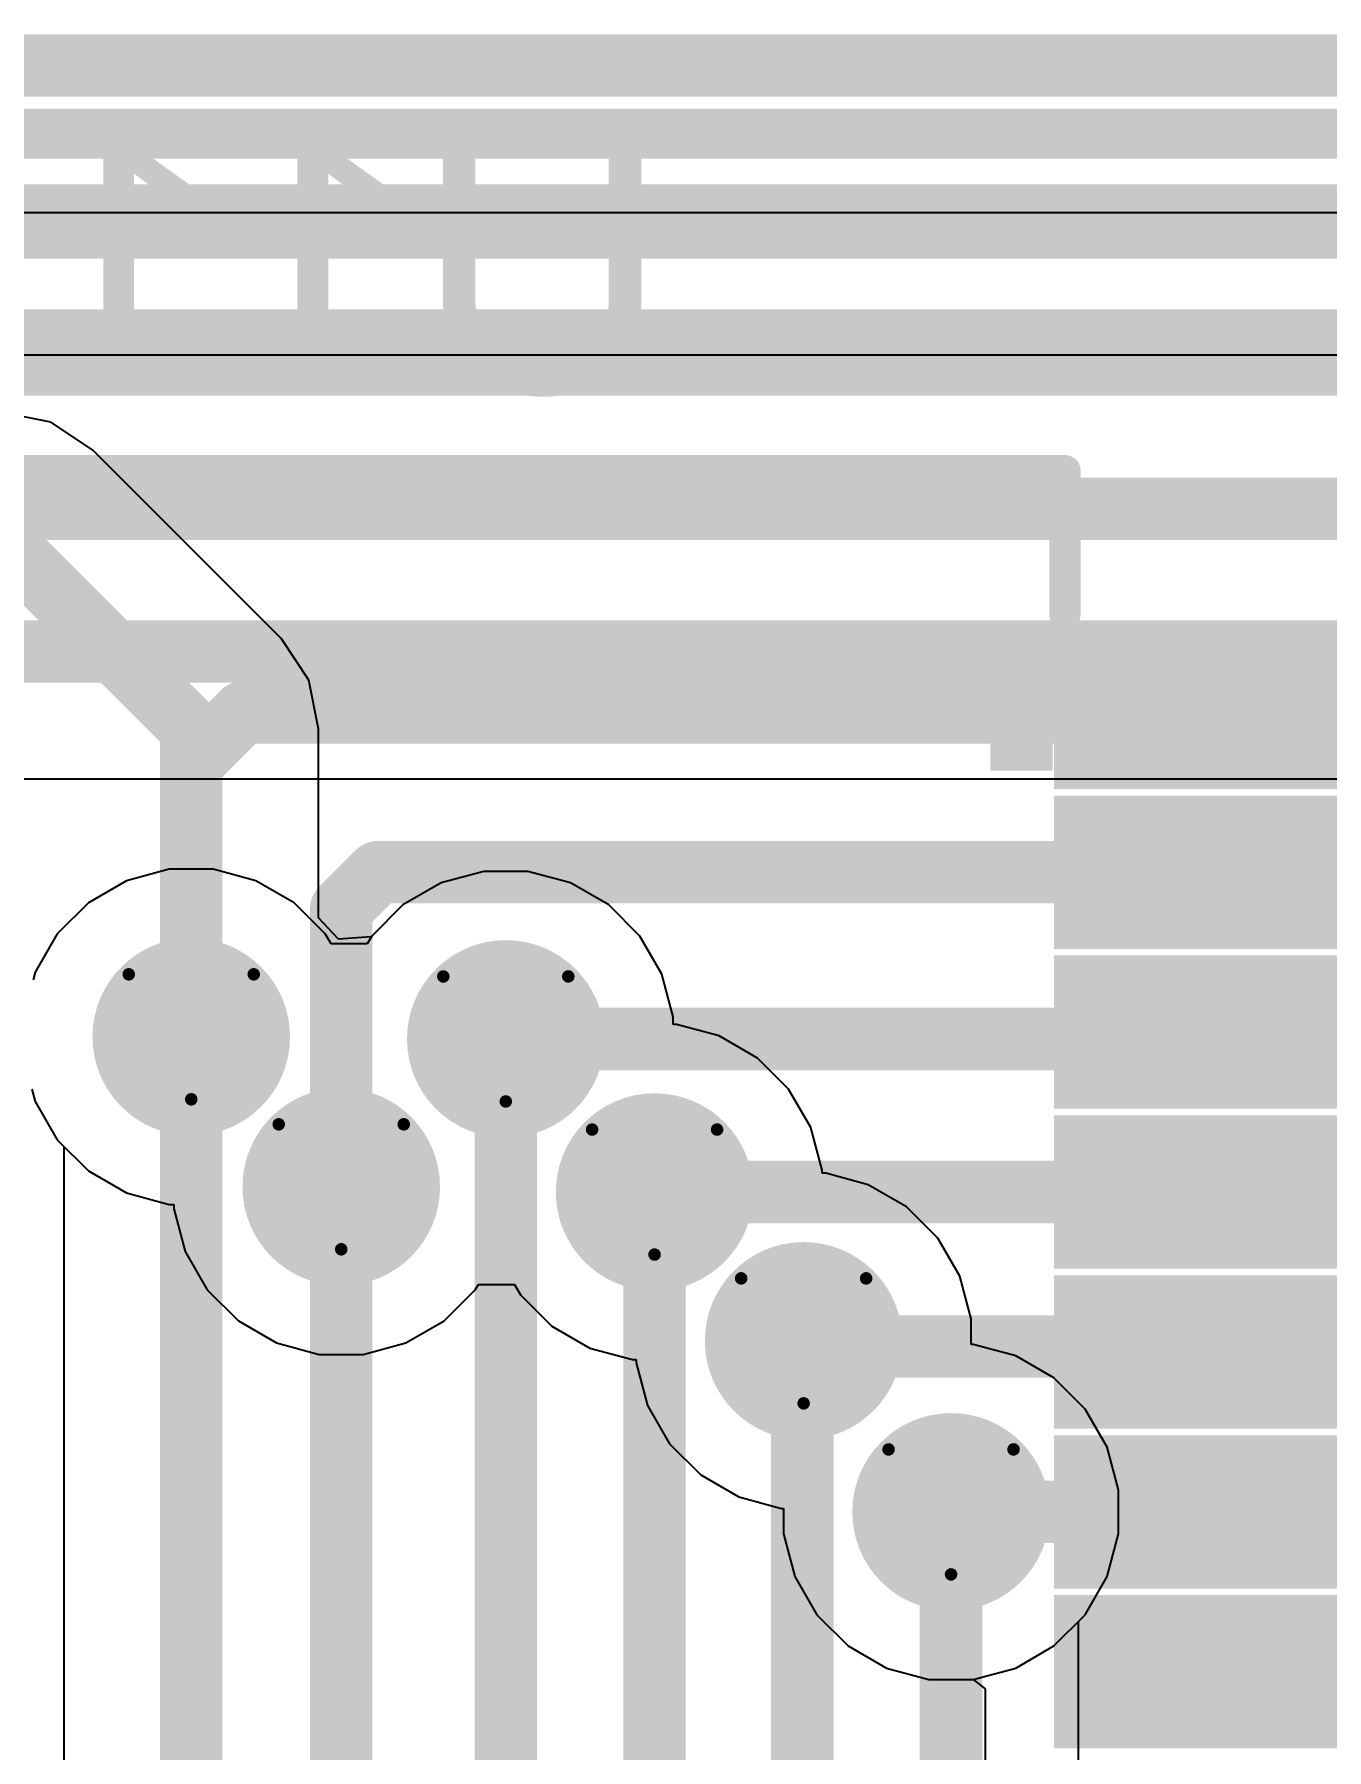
# Model space of a CAD drawing. Header units: inches. Extents: x -21 to 276, y -5 to 220.
# Drawn here: x 71.1 to 76.36, y 16.22 to 23.19 of the extents above; entities that cross this region are included whole.
import ezdxf

# ---------------------------------------------------------------- set-up
doc = ezdxf.new("R2010")
doc.units = ezdxf.units.IN
for name, color, linetype in [('Bottom Layer', 5, 'Continuous'), ('Bottom Overlay', 54, 'Continuous'), ('Bottom Paste', 16, 'Continuous'), ('Bottom Solder', 6, 'Continuous'), ('Drill Drawing', 1, 'Continuous'), ('Ground', 16, 'Continuous'), ('Power + Signal', 76, 'Continuous'), ('Top Layer', 1, 'Continuous'), ('Top Solder', 216, 'Continuous'), ('Via Holes', 16, 'Continuous')]:
    doc.layers.add(name, color=color, linetype=linetype)
doc.styles.add('Arial', font='', dxfattribs={"height": 0.2})
doc.styles.get('Arial').set_extended_font_data('Arial')

# ---------------------------------------------------------------- blocks, each defined once
blk = doc.blocks.new('SSOP_28_208____B_60')
at = {"layer": 'Bottom Layer'}
for points in [[(-4.025, -0.115), (-2.775, -0.115), (-2.775, -0.535), (-4.025, -0.535)], [(-4.025, -0.765), (-2.775, -0.765), (-2.775, -1.185), (-4.025, -1.185)], [(-4.025, -1.415), (-2.775, -1.415), (-2.775, -1.835), (-4.025, -1.835)], [(-4.025, -2.065), (-2.775, -2.065), (-2.775, -2.485), (-4.025, -2.485)], [(-4.025, -2.715), (-2.775, -2.715), (-2.775, -3.135), (-4.025, -3.135)], [(-4.025, -3.365), (-2.775, -3.365), (-2.775, -3.785), (-4.025, -3.785)], [(-4.025, -4.015), (-2.775, -4.015), (-2.775, -4.435), (-4.025, -4.435)]]:
    blk.add_hatch(color=5, dxfattribs=at).paths.add_polyline_path(points)
at = {"layer": 'Bottom Overlay'}
blk.add_hatch(color=54, dxfattribs=at).paths.add_polyline_path([(-2.6683, -4.4455), (-2.4143, -4.4455), (-2.4143, -3.9883), (-2.6683, -3.9883)])
at = {"layer": 'Bottom Paste'}
for points in [[(-4.025, -0.115), (-2.775, -0.115), (-2.775, -0.535), (-4.025, -0.535)], [(-4.025, -0.765), (-2.775, -0.765), (-2.775, -1.185), (-4.025, -1.185)], [(-4.025, -1.415), (-2.775, -1.415), (-2.775, -1.835), (-4.025, -1.835)], [(-4.025, -2.065), (-2.775, -2.065), (-2.775, -2.485), (-4.025, -2.485)], [(-4.025, -2.715), (-2.775, -2.715), (-2.775, -3.135), (-4.025, -3.135)], [(-4.025, -3.365), (-2.775, -3.365), (-2.775, -3.785), (-4.025, -3.785)], [(-4.025, -4.015), (-2.775, -4.015), (-2.775, -4.435), (-4.025, -4.435)]]:
    blk.add_hatch(color=16, dxfattribs=at).paths.add_polyline_path(points)
at = {"layer": 'Bottom Solder'}
for points in [[(-4.1266, -0.0134), (-2.6734, -0.0134), (-2.6734, -0.6366), (-4.1266, -0.6366)], [(-4.1266, -0.6634), (-2.6734, -0.6634), (-2.6734, -1.2866), (-4.1266, -1.2866)], [(-4.1266, -1.3134), (-2.6734, -1.3134), (-2.6734, -1.9366), (-4.1266, -1.9366)], [(-4.1266, -1.9634), (-2.6734, -1.9634), (-2.6734, -2.5866), (-4.1266, -2.5866)], [(-4.1266, -2.6134), (-2.6734, -2.6134), (-2.6734, -3.2366), (-4.1266, -3.2366)], [(-4.1266, -3.2634), (-2.6734, -3.2634), (-2.6734, -3.8866), (-4.1266, -3.8866)], [(-4.1266, -3.9134), (-2.6734, -3.9134), (-2.6734, -4.5366), (-4.1266, -4.5366)]]:
    blk.add_hatch(color=6, dxfattribs=at).paths.add_polyline_path(points)
at = {"layer": 'Bottom Overlay'}
for points in [[(-2.7178, -4.6228, 0.127, 0.127, 0), (-2.7178, -5.207, 0.127, 0.127, 0)], [(2.7178, -5.207, 0.127, 0.127, 0), (-2.7178, -5.207, 0.127, 0.127, 0)]]:
    blk.add_lwpolyline(points, format="xyseb", dxfattribs=at)
for points in [[(-2.7496, -4.6228, 0.0635, 0.0635, 1), (-2.686, -4.6228, 0.0635, 0.0635, 1)], [(-2.7496, -5.207, 0.0635, 0.0635, 1), (-2.686, -5.207, 0.0635, 0.0635, 1)], [(-2.7496, -5.207, 0.0635, 0.0635, 1), (-2.686, -5.207, 0.0635, 0.0635, 1)]]:
    blk.add_lwpolyline(points, format="xyseb", close=True, dxfattribs=at)

msp = doc.modelspace()

# ---------------------------------------------------------------- hatches: boundary and pattern name
at = {"layer": 'Bottom Layer'}
h = msp.add_hatch(color=5, dxfattribs=at)
edge = h.paths.add_edge_path()
edge.add_arc((71.7398, 19.1154), 0.3, 0, 360)
h = msp.add_hatch(color=5, dxfattribs=at)
edge = h.paths.add_edge_path()
edge.add_arc((73.0183, 19.1068), 0.3, 0, 360)
h = msp.add_hatch(color=5, dxfattribs=at)
edge = h.paths.add_edge_path()
edge.add_arc((72.3494, 18.5058), 0.3, 0, 360)
h = msp.add_hatch(color=5, dxfattribs=at)
edge = h.paths.add_edge_path()
edge.add_arc((73.6231, 18.4844), 0.3, 0, 360)
h = msp.add_hatch(color=5, dxfattribs=at)
edge = h.paths.add_edge_path()
edge.add_arc((74.229, 17.8796), 0.3, 0, 360)
h = msp.add_hatch(color=5, dxfattribs=at)
edge = h.paths.add_edge_path()
edge.add_arc((74.8282, 17.1844), 0.3, 0, 360)
at = {"layer": 'Bottom Solder'}
h = msp.add_hatch(color=6, dxfattribs=at)
edge = h.paths.add_edge_path()
edge.add_arc((71.7398, 19.1154), 0.4016, 0, 360)
h = msp.add_hatch(color=6, dxfattribs=at)
edge = h.paths.add_edge_path()
edge.add_arc((73.0183, 19.1068), 0.4016, 0, 360)
h = msp.add_hatch(color=6, dxfattribs=at)
edge = h.paths.add_edge_path()
edge.add_arc((72.3494, 18.5058), 0.4016, 0, 360)
h = msp.add_hatch(color=6, dxfattribs=at)
edge = h.paths.add_edge_path()
edge.add_arc((73.6231, 18.4844), 0.4016, 0, 360)
h = msp.add_hatch(color=6, dxfattribs=at)
edge = h.paths.add_edge_path()
edge.add_arc((74.229, 17.8796), 0.4016, 0, 360)
h = msp.add_hatch(color=6, dxfattribs=at)
edge = h.paths.add_edge_path()
edge.add_arc((74.8282, 17.1844), 0.4016, 0, 360)
at = {"layer": 'Ground'}
h = msp.add_hatch(color=16, dxfattribs=at)
edge = h.paths.add_edge_path()
edge.add_arc((71.7398, 19.1154), 0.3, 0, 360)
h = msp.add_hatch(color=16, dxfattribs=at)
edge = h.paths.add_edge_path()
edge.add_arc((73.0183, 19.1068), 0.3, 0, 360)
h = msp.add_hatch(color=16, dxfattribs=at)
edge = h.paths.add_edge_path()
edge.add_arc((72.3494, 18.5058), 0.3, 0, 360)
h = msp.add_hatch(color=16, dxfattribs=at)
edge = h.paths.add_edge_path()
edge.add_arc((73.6231, 18.4844), 0.3, 0, 360)
h = msp.add_hatch(color=16, dxfattribs=at)
edge = h.paths.add_edge_path()
edge.add_arc((74.229, 17.8796), 0.3, 0, 360)
h = msp.add_hatch(color=16, dxfattribs=at)
edge = h.paths.add_edge_path()
edge.add_arc((74.8282, 17.1844), 0.3, 0, 360)
at = {"layer": 'Power + Signal'}
h = msp.add_hatch(color=76, dxfattribs=at)
edge = h.paths.add_edge_path()
edge.add_arc((71.7398, 19.1154), 0.3, 0, 360)
h = msp.add_hatch(color=76, dxfattribs=at)
edge = h.paths.add_edge_path()
edge.add_arc((73.0183, 19.1068), 0.3, 0, 360)
h = msp.add_hatch(color=76, dxfattribs=at)
edge = h.paths.add_edge_path()
edge.add_arc((72.3494, 18.5058), 0.3, 0, 360)
h = msp.add_hatch(color=76, dxfattribs=at)
edge = h.paths.add_edge_path()
edge.add_arc((73.6231, 18.4844), 0.3, 0, 360)
h = msp.add_hatch(color=76, dxfattribs=at)
edge = h.paths.add_edge_path()
edge.add_arc((74.229, 17.8796), 0.3, 0, 360)
h = msp.add_hatch(color=76, dxfattribs=at)
edge = h.paths.add_edge_path()
edge.add_arc((74.8282, 17.1844), 0.3, 0, 360)
at = {"layer": 'Top Layer'}
h = msp.add_hatch(color=1, dxfattribs=at)
edge = h.paths.add_edge_path()
edge.add_arc((71.7398, 19.1154), 0.3, 0, 360)
h = msp.add_hatch(color=1, dxfattribs=at)
edge = h.paths.add_edge_path()
edge.add_arc((73.0183, 19.1068), 0.3, 0, 360)
h = msp.add_hatch(color=1, dxfattribs=at)
edge = h.paths.add_edge_path()
edge.add_arc((72.3494, 18.5058), 0.3, 0, 360)
h = msp.add_hatch(color=1, dxfattribs=at)
edge = h.paths.add_edge_path()
edge.add_arc((73.6231, 18.4844), 0.3, 0, 360)
h = msp.add_hatch(color=1, dxfattribs=at)
edge = h.paths.add_edge_path()
edge.add_arc((74.229, 17.8796), 0.3, 0, 360)
h = msp.add_hatch(color=1, dxfattribs=at)
edge = h.paths.add_edge_path()
edge.add_arc((74.8282, 17.1844), 0.3, 0, 360)
at = {"layer": 'Top Solder'}
h = msp.add_hatch(color=216, dxfattribs=at)
edge = h.paths.add_edge_path()
edge.add_arc((71.7398, 19.1154), 0.4016, 0, 360)
h = msp.add_hatch(color=216, dxfattribs=at)
edge = h.paths.add_edge_path()
edge.add_arc((73.0183, 19.1068), 0.4016, 0, 360)
h = msp.add_hatch(color=216, dxfattribs=at)
edge = h.paths.add_edge_path()
edge.add_arc((72.3494, 18.5058), 0.4016, 0, 360)
h = msp.add_hatch(color=216, dxfattribs=at)
edge = h.paths.add_edge_path()
edge.add_arc((73.6231, 18.4844), 0.4016, 0, 360)
h = msp.add_hatch(color=216, dxfattribs=at)
edge = h.paths.add_edge_path()
edge.add_arc((74.229, 17.8796), 0.4016, 0, 360)
h = msp.add_hatch(color=216, dxfattribs=at)
edge = h.paths.add_edge_path()
edge.add_arc((74.8282, 17.1844), 0.4016, 0, 360)
at = {"layer": 'Via Holes'}
h = msp.add_hatch(color=7, dxfattribs=at)
edge = h.paths.add_edge_path()
edge.add_arc((71.7398, 19.1154), 0.15, 0, 360)
h = msp.add_hatch(color=7, dxfattribs=at)
edge = h.paths.add_edge_path()
edge.add_arc((73.0183, 19.1068), 0.15, 0, 360)
h = msp.add_hatch(color=7, dxfattribs=at)
edge = h.paths.add_edge_path()
edge.add_arc((72.3494, 18.5058), 0.15, 0, 360)
h = msp.add_hatch(color=7, dxfattribs=at)
edge = h.paths.add_edge_path()
edge.add_arc((73.6231, 18.4844), 0.15, 0, 360)
h = msp.add_hatch(color=7, dxfattribs=at)
edge = h.paths.add_edge_path()
edge.add_arc((74.229, 17.8796), 0.15, 0, 360)
h = msp.add_hatch(color=7, dxfattribs=at)
edge = h.paths.add_edge_path()
edge.add_arc((74.8282, 17.1844), 0.15, 0, 360)

# ---------------------------------------------------------------- linework, layer by layer
at = {"layer": 'Bottom Layer'}
for p, q in [((76.987, 22.464), (67.2524, 22.464)), ((71.0918, 18.9026), (71.1052, 18.8525)), ((71.1052, 18.8525), (71.1948, 18.6973)), ((71.1948, 18.6973), (71.3216, 18.5705)), ((71.3216, 18.5705), (71.4769, 18.4808)), ((71.4769, 18.4808), (71.6501, 18.4344)), ((71.6501, 18.4344), (71.6684, 18.4344)), ((71.6684, 18.4344), (71.6684, 18.4161)), ((71.6684, 18.4161), (71.7148, 18.2429)), ((71.7148, 18.2429), (71.8044, 18.0877)), ((71.8044, 18.0877), (71.9312, 17.9609)), ((72.7675, 17.9609), (72.8943, 18.0877)), ((72.8943, 18.0877), (72.9068, 18.1092)), ((72.9068, 18.1092), (73.0534, 18.1092)), ((73.0534, 18.1092), (73.0782, 18.0663)), ((73.0782, 18.0663), (73.205, 17.9395)), ((71.9312, 17.9609), (72.0865, 17.8712)), ((72.6122, 17.8712), (72.7675, 17.9609)), ((73.205, 17.9395), (73.3603, 17.8498)), ((72.0865, 17.8712), (72.2597, 17.8248)), ((72.439, 17.8248), (72.6122, 17.8712)), ((73.3603, 17.8498), (73.5335, 17.8034)), ((72.2597, 17.8248), (72.439, 17.8248)), ((73.5335, 17.8034), (73.548, 17.8034)), ((73.548, 17.8034), (73.548, 17.7899)), ((73.548, 17.7899), (73.5944, 17.6167)), ((73.5944, 17.6167), (73.684, 17.4615)), ((73.684, 17.4615), (73.8108, 17.3347)), ((73.8108, 17.3347), (73.9661, 17.245)), ((73.9661, 17.245), (74.1393, 17.1986)), ((74.1393, 17.1986), (74.1472, 17.1986)), ((74.1472, 17.1986), (74.1472, 17.0947)), ((74.1472, 17.0947), (74.1936, 16.9215)), ((74.1936, 16.9215), (74.2832, 16.7663)), ((74.2832, 16.7663), (74.41, 16.6395)), ((74.41, 16.6395), (74.5653, 16.5498)), ((74.5653, 16.5498), (74.7385, 16.5034)), ((74.7385, 16.5034), (74.9178, 16.5034)), ((74.9178, 16.5034), (74.9674, 16.4654)), ((74.9674, 16.4654), (74.9674, 15.4819))]:
    msp.add_line(p, q, dxfattribs=at)
for points in [[(66.4214, 21.946, 0.254, 0.254, 0), (76.987, 21.946, 0.254, 0.254, 0)], [(71.7398, 20.2244, 0.254, 0.254, 0), (71.9498, 20.4344, 0.254, 0.254, 0)], [(71.9498, 20.4344, 0.254, 0.254, 0), (75.9734, 20.4344, 0.254, 0.254, 0)], [(71.7398, 19.1154, 0.254, 0.254, 0), (71.7398, 20.2244, 0.254, 0.254, 0)], [(72.3494, 19.6356, 0.254, 0.254, 0), (72.4982, 19.7844, 0.254, 0.254, 0)], [(72.4982, 19.7844, 0.254, 0.254, 0), (75.9734, 19.7844, 0.254, 0.254, 0)], [(75.9734, 19.7844, 0.254, 0.254, 0), (77.1778, 19.7844, 0.254, 0.254, 0)], [(72.3494, 18.5058, 0.254, 0.254, 0), (72.3494, 19.6356, 0.254, 0.254, 0)], [(75.9458, 19.1068, 0.254, 0.254, 0), (76.0564, 19.2174, 0.254, 0.254, 0)], [(76.0564, 19.2174, 0.254, 0.254, 0), (78.1774, 19.2174, 0.254, 0.254, 0)], [(73.0183, 19.1068, 0.254, 0.254, 0), (75.9458, 19.1068, 0.254, 0.254, 0)], [(75.9734, 18.4844, 0.254, 0.254, 0), (76.0158, 18.5268, 0.254, 0.254, 0)], [(76.0158, 18.5268, 0.254, 0.254, 0), (78.3014, 18.5268, 0.254, 0.254, 0)], [(73.6231, 18.4844, 0.254, 0.254, 0), (75.9734, 18.4844, 0.254, 0.254, 0)], [(74.4068, 17.8796, 0.254, 0.254, 0), (74.4294, 17.857, 0.254, 0.254, 0)], [(74.4294, 17.857, 0.254, 0.254, 0), (75.9507, 17.857, 0.254, 0.254, 0)], [(75.9507, 17.857, 0.254, 0.254, 0), (76.006, 17.8018, 0.254, 0.254, 0)], [(76.006, 17.8018, 0.254, 0.254, 0), (78.3112, 17.8018, 0.254, 0.254, 0)], [(74.7517, 17.185, 0.254, 0.254, 0), (74.752, 17.1847, 0.254, 0.254, 0)], [(74.752, 17.1844, 0.254, 0.254, 0), (74.8282, 17.1844, 0.254, 0.254, 0)], [(74.8282, 17.1844, 0.254, 0.254, 0), (75.9734, 17.1844, 0.254, 0.254, 0)], [(75.9734, 17.1844, 0.254, 0.254, 0), (77.9382, 17.1844, 0.254, 0.254, 0)]]:
    msp.add_lwpolyline(points, format="xyseb", dxfattribs=at)
for points in [[(71.8863, 20.4344, 0.127, 0.127, 1), (72.0133, 20.4344, 0.127, 0.127, 1)], [(71.8863, 20.4344, 0.127, 0.127, 1), (72.0133, 20.4344, 0.127, 0.127, 1)], [(75.9099, 20.4344, 0.127, 0.127, 1), (76.0369, 20.4344, 0.127, 0.127, 1)], [(71.6763, 20.2244, 0.127, 0.127, 1), (71.8033, 20.2244, 0.127, 0.127, 1)], [(71.6763, 20.2244, 0.127, 0.127, 1), (71.8033, 20.2244, 0.127, 0.127, 1)], [(72.4347, 19.7844, 0.127, 0.127, 1), (72.5617, 19.7844, 0.127, 0.127, 1)], [(72.4347, 19.7844, 0.127, 0.127, 1), (72.5617, 19.7844, 0.127, 0.127, 1)], [(75.9099, 19.7844, 0.127, 0.127, 1), (76.0369, 19.7844, 0.127, 0.127, 1)], [(75.9099, 19.7844, 0.127, 0.127, 1), (76.0369, 19.7844, 0.127, 0.127, 1)], [(72.2859, 19.6356, 0.127, 0.127, 1), (72.4129, 19.6356, 0.127, 0.127, 1)], [(72.2859, 19.6356, 0.127, 0.127, 1), (72.4129, 19.6356, 0.127, 0.127, 1)], [(75.9929, 19.2174, 0.127, 0.127, 1), (76.1199, 19.2174, 0.127, 0.127, 1)], [(75.9929, 19.2174, 0.127, 0.127, 1), (76.1199, 19.2174, 0.127, 0.127, 1)], [(71.6763, 19.1154, 0.127, 0.127, 1), (71.8033, 19.1154, 0.127, 0.127, 1)], [(72.9548, 19.1068, 0.127, 0.127, 1), (73.0818, 19.1068, 0.127, 0.127, 1)], [(75.8823, 19.1068, 0.127, 0.127, 1), (76.0093, 19.1068, 0.127, 0.127, 1)], [(75.8823, 19.1068, 0.127, 0.127, 1), (76.0093, 19.1068, 0.127, 0.127, 1)], [(72.2859, 18.5058, 0.127, 0.127, 1), (72.4129, 18.5058, 0.127, 0.127, 1)], [(75.9523, 18.5268, 0.127, 0.127, 1), (76.0793, 18.5268, 0.127, 0.127, 1)], [(75.9523, 18.5268, 0.127, 0.127, 1), (76.0793, 18.5268, 0.127, 0.127, 1)], [(73.5596, 18.4844, 0.127, 0.127, 1), (73.6866, 18.4844, 0.127, 0.127, 1)], [(75.9099, 18.4844, 0.127, 0.127, 1), (76.0369, 18.4844, 0.127, 0.127, 1)], [(75.9099, 18.4844, 0.127, 0.127, 1), (76.0369, 18.4844, 0.127, 0.127, 1)], [(74.3433, 17.8796, 0.127, 0.127, 1), (74.4703, 17.8796, 0.127, 0.127, 1)], [(74.3659, 17.857, 0.127, 0.127, 1), (74.4929, 17.857, 0.127, 0.127, 1)], [(74.3659, 17.857, 0.127, 0.127, 1), (74.4929, 17.857, 0.127, 0.127, 1)], [(75.8872, 17.857, 0.127, 0.127, 1), (76.0142, 17.857, 0.127, 0.127, 1)], [(75.8872, 17.857, 0.127, 0.127, 1), (76.0142, 17.857, 0.127, 0.127, 1)], [(75.9425, 17.8018, 0.127, 0.127, 1), (76.0695, 17.8018, 0.127, 0.127, 1)], [(75.9425, 17.8018, 0.127, 0.127, 1), (76.0695, 17.8018, 0.127, 0.127, 1)], [(74.6882, 17.185, 0.127, 0.127, 1), (74.8152, 17.185, 0.127, 0.127, 1)], [(74.6885, 17.1847, 0.127, 0.127, 1), (74.8155, 17.1847, 0.127, 0.127, 1)], [(74.6885, 17.1844, 0.127, 0.127, 1), (74.8155, 17.1844, 0.127, 0.127, 1)], [(74.7647, 17.1844, 0.127, 0.127, 1), (74.8917, 17.1844, 0.127, 0.127, 1)], [(74.7647, 17.1844, 0.127, 0.127, 1), (74.8917, 17.1844, 0.127, 0.127, 1)], [(75.9099, 17.1844, 0.127, 0.127, 1), (76.0369, 17.1844, 0.127, 0.127, 1)], [(75.9099, 17.1844, 0.127, 0.127, 1), (76.0369, 17.1844, 0.127, 0.127, 1)]]:
    msp.add_lwpolyline(points, format="xyseb", close=True, dxfattribs=at)
at = {"layer": 'Drill Drawing'}
for points in [[(71.4858, 19.3694, 0.0508, 0.0508, 0), (71.9938, 19.3694, 0.0508, 0.0508, 0)], [(71.4858, 19.3694, 0.0508, 0.0508, 0), (71.7398, 18.8614, 0.0508, 0.0508, 0)], [(71.7398, 18.8614, 0.0508, 0.0508, 0), (71.9938, 19.3694, 0.0508, 0.0508, 0)], [(72.7643, 19.3608, 0.0508, 0.0508, 0), (73.2723, 19.3608, 0.0508, 0.0508, 0)], [(72.7643, 19.3608, 0.0508, 0.0508, 0), (73.0183, 18.8528, 0.0508, 0.0508, 0)], [(73.0183, 18.8528, 0.0508, 0.0508, 0), (73.2723, 19.3608, 0.0508, 0.0508, 0)], [(72.0954, 18.7598, 0.0508, 0.0508, 0), (72.6034, 18.7598, 0.0508, 0.0508, 0)], [(72.0954, 18.7598, 0.0508, 0.0508, 0), (72.3494, 18.2518, 0.0508, 0.0508, 0)], [(72.3494, 18.2518, 0.0508, 0.0508, 0), (72.6034, 18.7598, 0.0508, 0.0508, 0)], [(73.3691, 18.7384, 0.0508, 0.0508, 0), (73.8771, 18.7384, 0.0508, 0.0508, 0)], [(73.3691, 18.7384, 0.0508, 0.0508, 0), (73.6231, 18.2304, 0.0508, 0.0508, 0)], [(73.6231, 18.2304, 0.0508, 0.0508, 0), (73.8771, 18.7384, 0.0508, 0.0508, 0)], [(73.975, 18.1336, 0.0508, 0.0508, 0), (74.483, 18.1336, 0.0508, 0.0508, 0)], [(73.975, 18.1336, 0.0508, 0.0508, 0), (74.229, 17.6256, 0.0508, 0.0508, 0)], [(74.229, 17.6256, 0.0508, 0.0508, 0), (74.483, 18.1336, 0.0508, 0.0508, 0)], [(74.5742, 17.4384, 0.0508, 0.0508, 0), (75.0822, 17.4384, 0.0508, 0.0508, 0)], [(74.5742, 17.4384, 0.0508, 0.0508, 0), (74.8282, 16.9304, 0.0508, 0.0508, 0)], [(74.8282, 16.9304, 0.0508, 0.0508, 0), (75.0822, 17.4384, 0.0508, 0.0508, 0)]]:
    msp.add_lwpolyline(points, format="xyseb", dxfattribs=at)
for points in [[(71.4731, 19.3694, 0.0254, 0.0254, 1), (71.4985, 19.3694, 0.0254, 0.0254, 1)], [(71.4731, 19.3694, 0.0254, 0.0254, 1), (71.4985, 19.3694, 0.0254, 0.0254, 1)], [(71.9811, 19.3694, 0.0254, 0.0254, 1), (72.0065, 19.3694, 0.0254, 0.0254, 1)], [(71.9811, 19.3694, 0.0254, 0.0254, 1), (72.0065, 19.3694, 0.0254, 0.0254, 1)], [(72.7516, 19.3608, 0.0254, 0.0254, 1), (72.777, 19.3608, 0.0254, 0.0254, 1)], [(72.7516, 19.3608, 0.0254, 0.0254, 1), (72.777, 19.3608, 0.0254, 0.0254, 1)], [(73.2596, 19.3608, 0.0254, 0.0254, 1), (73.285, 19.3608, 0.0254, 0.0254, 1)], [(73.2596, 19.3608, 0.0254, 0.0254, 1), (73.285, 19.3608, 0.0254, 0.0254, 1)], [(71.7271, 18.8614, 0.0254, 0.0254, 1), (71.7525, 18.8614, 0.0254, 0.0254, 1)], [(71.7271, 18.8614, 0.0254, 0.0254, 1), (71.7525, 18.8614, 0.0254, 0.0254, 1)], [(73.0056, 18.8528, 0.0254, 0.0254, 1), (73.031, 18.8528, 0.0254, 0.0254, 1)], [(73.0056, 18.8528, 0.0254, 0.0254, 1), (73.031, 18.8528, 0.0254, 0.0254, 1)], [(72.0827, 18.7598, 0.0254, 0.0254, 1), (72.1081, 18.7598, 0.0254, 0.0254, 1)], [(72.0827, 18.7598, 0.0254, 0.0254, 1), (72.1081, 18.7598, 0.0254, 0.0254, 1)], [(72.5907, 18.7598, 0.0254, 0.0254, 1), (72.6161, 18.7598, 0.0254, 0.0254, 1)], [(72.5907, 18.7598, 0.0254, 0.0254, 1), (72.6161, 18.7598, 0.0254, 0.0254, 1)], [(73.3564, 18.7384, 0.0254, 0.0254, 1), (73.3818, 18.7384, 0.0254, 0.0254, 1)], [(73.3564, 18.7384, 0.0254, 0.0254, 1), (73.3818, 18.7384, 0.0254, 0.0254, 1)], [(73.8644, 18.7384, 0.0254, 0.0254, 1), (73.8898, 18.7384, 0.0254, 0.0254, 1)], [(73.8644, 18.7384, 0.0254, 0.0254, 1), (73.8898, 18.7384, 0.0254, 0.0254, 1)], [(72.3367, 18.2518, 0.0254, 0.0254, 1), (72.3621, 18.2518, 0.0254, 0.0254, 1)], [(72.3367, 18.2518, 0.0254, 0.0254, 1), (72.3621, 18.2518, 0.0254, 0.0254, 1)], [(73.6104, 18.2304, 0.0254, 0.0254, 1), (73.6358, 18.2304, 0.0254, 0.0254, 1)], [(73.6104, 18.2304, 0.0254, 0.0254, 1), (73.6358, 18.2304, 0.0254, 0.0254, 1)], [(73.9623, 18.1336, 0.0254, 0.0254, 1), (73.9877, 18.1336, 0.0254, 0.0254, 1)], [(73.9623, 18.1336, 0.0254, 0.0254, 1), (73.9877, 18.1336, 0.0254, 0.0254, 1)], [(74.4703, 18.1336, 0.0254, 0.0254, 1), (74.4957, 18.1336, 0.0254, 0.0254, 1)], [(74.4703, 18.1336, 0.0254, 0.0254, 1), (74.4957, 18.1336, 0.0254, 0.0254, 1)], [(74.2163, 17.6256, 0.0254, 0.0254, 1), (74.2417, 17.6256, 0.0254, 0.0254, 1)], [(74.2163, 17.6256, 0.0254, 0.0254, 1), (74.2417, 17.6256, 0.0254, 0.0254, 1)], [(74.5615, 17.4384, 0.0254, 0.0254, 1), (74.5869, 17.4384, 0.0254, 0.0254, 1)], [(74.5615, 17.4384, 0.0254, 0.0254, 1), (74.5869, 17.4384, 0.0254, 0.0254, 1)], [(75.0695, 17.4384, 0.0254, 0.0254, 1), (75.0949, 17.4384, 0.0254, 0.0254, 1)], [(75.0695, 17.4384, 0.0254, 0.0254, 1), (75.0949, 17.4384, 0.0254, 0.0254, 1)], [(74.8155, 16.9304, 0.0254, 0.0254, 1), (74.8409, 16.9304, 0.0254, 0.0254, 1)], [(74.8155, 16.9304, 0.0254, 0.0254, 1), (74.8409, 16.9304, 0.0254, 0.0254, 1)]]:
    msp.add_lwpolyline(points, format="xyseb", close=True, dxfattribs=at)
at = {"layer": 'Ground'}
for p, q in [((71.4769, 19.75), (71.3216, 19.6603)), ((71.6501, 19.7964), (71.4769, 19.75)), ((71.8294, 19.7964), (71.6501, 19.7964)), ((72.0026, 19.75), (71.8294, 19.7964)), ((72.1579, 19.6603), (72.0026, 19.75)), ((72.7555, 19.7414), (72.6002, 19.6518)), ((72.9287, 19.7878), (72.7555, 19.7414)), ((73.108, 19.7878), (72.9287, 19.7878)), ((73.2812, 19.7414), (73.108, 19.7878)), ((73.4365, 19.6518), (73.2812, 19.7414)), ((71.3216, 19.6603), (71.1948, 19.5335)), ((72.2847, 19.5335), (72.1579, 19.6603)), ((72.6002, 19.6518), (72.4734, 19.525)), ((73.5633, 19.525), (73.4365, 19.6518)), ((71.1948, 19.5335), (71.1052, 19.3783)), ((72.3082, 19.4929), (72.2847, 19.5335)), ((72.4734, 19.525), (72.4549, 19.4929)), ((73.6529, 19.3697), (73.5633, 19.525)), ((72.4549, 19.4929), (72.3082, 19.4929)), ((71.1052, 19.3783), (71.0969, 19.3472)), ((73.6993, 19.1965), (73.6529, 19.3697)), ((73.6993, 19.1654), (73.6993, 19.1965)), ((73.7128, 19.1654), (73.6993, 19.1654)), ((73.886, 19.119), (73.7128, 19.1654)), ((74.0413, 19.0293), (73.886, 19.119)), ((74.1681, 18.9025), (74.0413, 19.0293)), ((71.0918, 18.9026), (71.1052, 18.8525)), ((74.2577, 18.7473), (74.1681, 18.9025)), ((71.1052, 18.8525), (71.1948, 18.6973)), ((71.1948, 18.6973), (71.3216, 18.5705)), ((74.3041, 18.5741), (74.2577, 18.7473)), ((71.3216, 18.5705), (71.4769, 18.4808)), ((74.3041, 18.5606), (74.3041, 18.5741)), ((74.3186, 18.5606), (74.3041, 18.5606)), ((74.4918, 18.5142), (74.3186, 18.5606)), ((71.4769, 18.4808), (71.6501, 18.4344)), ((74.6471, 18.4245), (74.4918, 18.5142)), ((71.6501, 18.4344), (71.6684, 18.4344)), ((71.6684, 18.4344), (71.6684, 18.4161)), ((71.6684, 18.4161), (71.7148, 18.2429)), ((74.7739, 18.2977), (74.6471, 18.4245)), ((74.8636, 18.1425), (74.7739, 18.2977)), ((71.7148, 18.2429), (71.8044, 18.0877)), ((74.91, 17.9693), (74.8636, 18.1425)), ((71.8044, 18.0877), (71.9312, 17.9609)), ((72.7675, 17.9609), (72.8943, 18.0877)), ((72.8943, 18.0877), (72.9068, 18.1092)), ((72.9068, 18.1092), (73.0534, 18.1092)), ((73.0534, 18.1092), (73.0782, 18.0663)), ((73.0782, 18.0663), (73.205, 17.9395)), ((71.9312, 17.9609), (72.0865, 17.8712)), ((72.6122, 17.8712), (72.7675, 17.9609)), ((73.205, 17.9395), (73.3603, 17.8498)), ((74.91, 17.8654), (74.91, 17.9693)), ((72.0865, 17.8712), (72.2597, 17.8248)), ((72.439, 17.8248), (72.6122, 17.8712)), ((73.3603, 17.8498), (73.5335, 17.8034)), ((74.9178, 17.8654), (74.91, 17.8654)), ((75.091, 17.819), (74.9178, 17.8654)), ((72.2597, 17.8248), (72.439, 17.8248)), ((73.5335, 17.8034), (73.548, 17.8034)), ((73.548, 17.8034), (73.548, 17.7899)), ((73.548, 17.7899), (73.5944, 17.6167)), ((75.2463, 17.7293), (75.091, 17.819)), ((75.3731, 17.6025), (75.2463, 17.7293)), ((73.5944, 17.6167), (73.684, 17.4615)), ((75.4628, 17.4473), (75.3731, 17.6025)), ((73.684, 17.4615), (73.8108, 17.3347)), ((75.5092, 17.2741), (75.4628, 17.4473)), ((73.8108, 17.3347), (73.9661, 17.245)), ((73.9661, 17.245), (74.1393, 17.1986)), ((75.5092, 17.0947), (75.5092, 17.2741)), ((74.1393, 17.1986), (74.1472, 17.1986)), ((74.1472, 17.1986), (74.1472, 17.0947)), ((74.1472, 17.0947), (74.1936, 16.9215)), ((75.4628, 16.9215), (75.5092, 17.0947)), ((74.1936, 16.9215), (74.2832, 16.7663)), ((75.3731, 16.7663), (75.4628, 16.9215)), ((74.2832, 16.7663), (74.41, 16.6395)), ((75.2463, 16.6395), (75.3731, 16.7663)), ((74.41, 16.6395), (74.5653, 16.5498)), ((75.091, 16.5498), (75.2463, 16.6395)), ((74.5653, 16.5498), (74.7385, 16.5034)), ((74.9178, 16.5034), (75.091, 16.5498)), ((74.7385, 16.5034), (74.9178, 16.5034))]:
    msp.add_line(p, q, dxfattribs=at)
at = {"layer": 'Power + Signal'}
for p, q in [((70.3478, 20.1639), (82.4546, 20.1639)), ((71.4769, 19.75), (71.3216, 19.6603)), ((71.6501, 19.7964), (71.4769, 19.75)), ((71.8294, 19.7964), (71.6501, 19.7964)), ((72.0026, 19.75), (71.8294, 19.7964)), ((72.1579, 19.6603), (72.0026, 19.75)), ((72.7555, 19.7414), (72.6002, 19.6518)), ((72.9287, 19.7878), (72.7555, 19.7414)), ((73.108, 19.7878), (72.9287, 19.7878)), ((73.2812, 19.7414), (73.108, 19.7878)), ((73.4365, 19.6518), (73.2812, 19.7414)), ((71.3216, 19.6603), (71.1948, 19.5335)), ((72.2847, 19.5335), (72.1579, 19.6603)), ((72.6002, 19.6518), (72.4734, 19.525)), ((73.5633, 19.525), (73.4365, 19.6518)), ((71.1948, 19.5335), (71.1052, 19.3783)), ((72.3082, 19.4929), (72.2847, 19.5335)), ((72.4734, 19.525), (72.4549, 19.4929)), ((73.6529, 19.3697), (73.5633, 19.525)), ((72.4549, 19.4929), (72.3082, 19.4929)), ((71.1052, 19.3783), (71.0969, 19.3472)), ((73.6993, 19.1965), (73.6529, 19.3697)), ((73.6993, 19.1654), (73.6993, 19.1965)), ((73.7128, 19.1654), (73.6993, 19.1654)), ((73.886, 19.119), (73.7128, 19.1654)), ((74.0413, 19.0293), (73.886, 19.119)), ((74.1681, 18.9025), (74.0413, 19.0293)), ((71.0918, 18.9026), (71.1052, 18.8525)), ((74.2577, 18.7473), (74.1681, 18.9025)), ((71.1052, 18.8525), (71.1948, 18.6973)), ((71.1948, 18.6973), (71.3216, 18.5705)), ((74.3041, 18.5741), (74.2577, 18.7473)), ((71.3216, 18.5705), (71.4769, 18.4808)), ((74.3041, 18.5606), (74.3041, 18.5741)), ((74.3186, 18.5606), (74.3041, 18.5606)), ((74.4918, 18.5142), (74.3186, 18.5606)), ((71.4769, 18.4808), (71.6501, 18.4344)), ((74.6471, 18.4245), (74.4918, 18.5142)), ((71.6501, 18.4344), (71.6684, 18.4344)), ((71.6684, 18.4344), (71.6684, 18.4161)), ((71.6684, 18.4161), (71.7148, 18.2429)), ((74.7739, 18.2977), (74.6471, 18.4245)), ((74.8636, 18.1425), (74.7739, 18.2977)), ((71.7148, 18.2429), (71.8044, 18.0877)), ((74.91, 17.9693), (74.8636, 18.1425)), ((71.8044, 18.0877), (71.9312, 17.9609)), ((72.7675, 17.9609), (72.8943, 18.0877)), ((72.8943, 18.0877), (72.9068, 18.1092)), ((72.9068, 18.1092), (73.0534, 18.1092)), ((73.0534, 18.1092), (73.0782, 18.0663)), ((73.0782, 18.0663), (73.205, 17.9395)), ((71.9312, 17.9609), (72.0865, 17.8712)), ((72.6122, 17.8712), (72.7675, 17.9609)), ((73.205, 17.9395), (73.3603, 17.8498)), ((74.91, 17.8654), (74.91, 17.9693)), ((72.0865, 17.8712), (72.2597, 17.8248)), ((72.439, 17.8248), (72.6122, 17.8712)), ((73.3603, 17.8498), (73.5335, 17.8034)), ((74.9178, 17.8654), (74.91, 17.8654)), ((75.091, 17.819), (74.9178, 17.8654)), ((72.2597, 17.8248), (72.439, 17.8248)), ((73.5335, 17.8034), (73.548, 17.8034)), ((73.548, 17.8034), (73.548, 17.7899)), ((73.548, 17.7899), (73.5944, 17.6167)), ((75.2463, 17.7293), (75.091, 17.819)), ((75.3731, 17.6025), (75.2463, 17.7293)), ((73.5944, 17.6167), (73.684, 17.4615)), ((75.4628, 17.4473), (75.3731, 17.6025)), ((73.684, 17.4615), (73.8108, 17.3347)), ((75.5092, 17.2741), (75.4628, 17.4473)), ((73.8108, 17.3347), (73.9661, 17.245)), ((73.9661, 17.245), (74.1393, 17.1986)), ((75.5092, 17.0947), (75.5092, 17.2741)), ((74.1393, 17.1986), (74.1472, 17.1986)), ((74.1472, 17.1986), (74.1472, 17.0947)), ((74.1472, 17.0947), (74.1936, 16.9215)), ((75.4628, 16.9215), (75.5092, 17.0947)), ((74.1936, 16.9215), (74.2832, 16.7663)), ((75.3731, 16.7663), (75.4628, 16.9215)), ((74.2832, 16.7663), (74.41, 16.6395)), ((75.2463, 16.6395), (75.3731, 16.7663)), ((74.41, 16.6395), (74.5653, 16.5498)), ((75.091, 16.5498), (75.2463, 16.6395)), ((74.5653, 16.5498), (74.7385, 16.5034)), ((74.9178, 16.5034), (75.091, 16.5498)), ((74.7385, 16.5034), (74.9178, 16.5034))]:
    msp.add_line(p, q, dxfattribs=at)
for points in [[(55.4482, 23.0632, 0.254, 0.254, 0), (81.6102, 23.0632, 0.254, 0.254, 0)], [(56.0578, 22.4536, 0.254, 0.254, 0), (81.7626, 22.4536, 0.254, 0.254, 0)], [(55.0624, 21.8488, 0.254, 0.254, 0), (81.996, 21.8488, 0.254, 0.254, 0)], [(69.8592, 21.2616, 0.254, 0.254, 0), (82.2216, 21.2616, 0.254, 0.254, 0)], [(70.1332, 20.6818, 0.254, 0.254, 0), (82.4546, 20.6818, 0.254, 0.254, 0)]]:
    msp.add_lwpolyline(points, format="xyseb", dxfattribs=at)
at = {"layer": 'Top Layer'}
for p, q in [((68.3983, 21.8873), (79.125, 21.8873)), ((71.1697, 21.6137), (70.9715, 21.6531)), ((71.3378, 21.5014), (71.1697, 21.6137)), ((72.106, 20.7332), (71.3378, 21.5014)), ((72.2183, 20.5652), (72.106, 20.7332)), ((72.2577, 20.367), (72.2183, 20.5652)), ((72.2577, 19.599), (72.2577, 20.367)), ((72.7555, 19.7414), (72.6002, 19.6518)), ((72.9287, 19.7878), (72.7555, 19.7414)), ((73.108, 19.7878), (72.9287, 19.7878)), ((73.2812, 19.7414), (73.108, 19.7878)), ((73.4365, 19.6518), (73.2812, 19.7414)), ((72.339, 19.5118), (72.2577, 19.599)), ((72.6002, 19.6518), (72.4734, 19.525)), ((73.5633, 19.525), (73.4365, 19.6518)), ((72.4734, 19.525), (72.4713, 19.5214)), ((73.6529, 19.3697), (73.5633, 19.525)), ((72.4713, 19.5214), (72.339, 19.5118)), ((73.6993, 19.1965), (73.6529, 19.3697)), ((73.6993, 19.1654), (73.6993, 19.1965)), ((73.7128, 19.1654), (73.6993, 19.1654)), ((73.886, 19.119), (73.7128, 19.1654)), ((74.0413, 19.0293), (73.886, 19.119)), ((74.1681, 18.9025), (74.0413, 19.0293)), ((71.0918, 18.9026), (71.1052, 18.8525)), ((74.2577, 18.7473), (74.1681, 18.9025)), ((71.1052, 18.8525), (71.1948, 18.6973)), ((71.1948, 18.6973), (71.2218, 18.6703)), ((74.3041, 18.5741), (74.2577, 18.7473)), ((71.2218, 18.6703), (71.2218, 10.1351)), ((74.3041, 18.5606), (74.3041, 18.5741)), ((74.3186, 18.5606), (74.3041, 18.5606)), ((74.4918, 18.5142), (74.3186, 18.5606)), ((74.6471, 18.4245), (74.4918, 18.5142)), ((74.7739, 18.2977), (74.6471, 18.4245)), ((74.8636, 18.1425), (74.7739, 18.2977)), ((74.91, 17.9693), (74.8636, 18.1425)), ((74.91, 17.8654), (74.91, 17.9693)), ((74.9178, 17.8654), (74.91, 17.8654)), ((75.091, 17.819), (74.9178, 17.8654)), ((75.2463, 17.7293), (75.091, 17.819)), ((75.3731, 17.6025), (75.2463, 17.7293)), ((75.4628, 17.4473), (75.3731, 17.6025)), ((75.5092, 17.2741), (75.4628, 17.4473)), ((75.5092, 17.0947), (75.5092, 17.2741)), ((75.4628, 16.9215), (75.5092, 17.0947)), ((75.3731, 16.7663), (75.4628, 16.9215)), ((75.3461, 16.7393), (75.3731, 16.7663)), ((75.3461, 10.2406), (75.3461, 16.7393))]:
    msp.add_line(p, q, dxfattribs=at)
for points in [[(63.9735, 22.7857, 0.2032, 0.2032, 0), (78.9567, 22.7857, 0.2032, 0.2032, 0)], [(63.9735, 22.3793, 0.2032, 0.2032, 0), (79.125, 22.3793, 0.2032, 0.2032, 0)], [(70.9715, 21.1352, 0.254, 0.254, 0), (71.7398, 20.367, 0.254, 0.254, 0)], [(71.7398, 19.1154, 0.254, 0.254, 0), (71.7398, 20.367, 0.254, 0.254, 0)], [(71.7398, 9.9206, 0.254, 0.254, 0), (71.7398, 19.1154, 0.254, 0.254, 0)], [(73.0183, 9.7105, 0.254, 0.254, 0), (73.0183, 19.1068, 0.254, 0.254, 0)], [(72.3494, 9.7617, 0.254, 0.254, 0), (72.3494, 18.5058, 0.254, 0.254, 0)], [(73.6231, 9.7136, 0.254, 0.254, 0), (73.6231, 18.4844, 0.254, 0.254, 0)], [(74.2234, 17.874, 0.254, 0.254, 0), (74.229, 17.8796, 0.254, 0.254, 0)], [(74.2234, 9.8754, 0.254, 0.254, 0), (74.2234, 17.874, 0.254, 0.254, 0)], [(74.8282, 10.0261, 0.254, 0.254, 0), (74.8282, 17.1844, 0.254, 0.254, 0)]]:
    msp.add_lwpolyline(points, format="xyseb", dxfattribs=at)
for points in [[(71.6763, 20.367, 0.127, 0.127, 1), (71.8033, 20.367, 0.127, 0.127, 1)], [(71.6763, 20.367, 0.127, 0.127, 1), (71.8033, 20.367, 0.127, 0.127, 1)], [(71.6763, 19.1154, 0.127, 0.127, 1), (71.8033, 19.1154, 0.127, 0.127, 1)], [(71.6763, 19.1154, 0.127, 0.127, 1), (71.8033, 19.1154, 0.127, 0.127, 1)], [(72.9548, 19.1068, 0.127, 0.127, 1), (73.0818, 19.1068, 0.127, 0.127, 1)], [(72.2859, 18.5058, 0.127, 0.127, 1), (72.4129, 18.5058, 0.127, 0.127, 1)], [(73.5596, 18.4844, 0.127, 0.127, 1), (73.6866, 18.4844, 0.127, 0.127, 1)], [(74.1599, 17.874, 0.127, 0.127, 1), (74.2869, 17.874, 0.127, 0.127, 1)], [(74.1599, 17.874, 0.127, 0.127, 1), (74.2869, 17.874, 0.127, 0.127, 1)], [(74.1655, 17.8796, 0.127, 0.127, 1), (74.2925, 17.8796, 0.127, 0.127, 1)], [(74.7647, 17.1844, 0.127, 0.127, 1), (74.8917, 17.1844, 0.127, 0.127, 1)]]:
    msp.add_lwpolyline(points, format="xyseb", close=True, dxfattribs=at)

# ---------------------------------------------------------------- block references
at = {"rotation": 180}
msp.add_blockref('SSOP_28_208____B_60', (72.5734, 16.2094), dxfattribs=at)

# ---------------------------------------------------------------- texts
at = {"layer": 'Bottom Overlay', "style": 'Arial', "text_generation_flag": 2}
msp.add_text('U11', height=1.016, dxfattribs=at).set_placement((73.6783, 21.7318))

doc.saveas('drawing.dxf')
